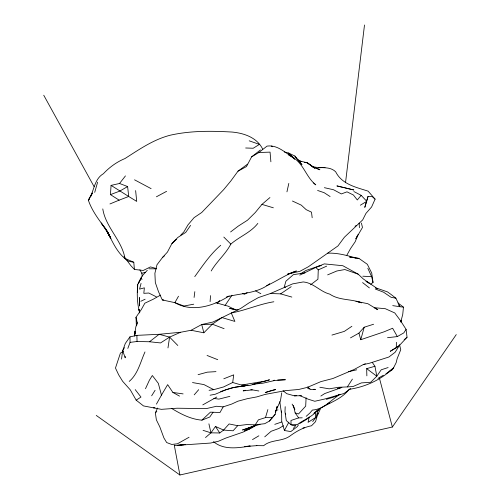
<?xml version="1.0" encoding="UTF-8"?>
<svg xmlns="http://www.w3.org/2000/svg" width="500" height="500" viewBox="0 0 500 500"><rect width="100%" height="100%" fill="white"/><g stroke="black" fill="none" stroke-linecap="round" stroke-linejoin="round"><path stroke-width="0.75" d="M306.1 397.738L305.694 406.138L298.506 413.975L295.163 412.944L293.45 405.406M125.2 356.306L125.219 357.831L122.694 350.763L125.294 343.469L129.963 336.875L136.875 335.363L159.125 334.3L180.569 332.269L191.106 330.269L201.719 324.525L212.931 322.038L240.562 308.525L248.969 302.919L258.406 297.575L270.456 293.506L292.65 283.869L303.238 281.944C313.556 282.844 320.119 291.656 329.756 294.131C339.381 300.65 351.144 298.738 361.538 302.812L355.994 301.281L367.831 303.706L377.775 309.706L374.162 307.688L385.3 308.7L394.75 312.931L400.281 320.363L406.087 329.369L407.044 337.25L399.331 345.544L390.25 351.306L396.312 347.744L396.375 342.3M299.738 275.125L315.856 267.438L318.263 269.869L317.931 279.206L310.538 284.856M285.188 406.675L284.988 411.838L286.294 420.594L291.069 424.744L293.55 425.694L295.844 425.394L293.3 428.525M111.069 185.381L128.706 196.481L119.131 200.15L110.444 194.613L111.069 185.381L119.544 183.481L127.619 186.562L128.706 196.481L136.713 201.4L135.625 190.594M210.1 301.644L210.538 295.613M401.037 322.025L401.156 320.544L400.8 321.9M397.981 302.962L403.45 307.156L402.75 314.375L400.825 321.781M134.406 336.1L135.819 326.95L137.25 322.731L135.994 317.281L141.306 309.556L144.863 303.194L153.231 299.231L160.581 295.087M345.519 182.756L364.5 25M121.556 359.1L122.281 353.306L123.125 351.238M194.088 297.45L194.825 291.669M209.075 390.306L213.756 389.663L223.612 386.931L232.706 382.5L233.706 374.856L223.794 378.787M167.975 347.906L169.594 337.113L180.569 332.269M298.406 424.975L297.256 426.662L290.794 431.594L284.425 430.494L281.725 421.275L281.588 410.962M281.744 392.794L280.431 400.812L275.275 412.094M256.7 445.619L263.606 445.706C270.956 439.475 281.575 441.681 289.55 436.325C296.137 431.444 303.369 427.325 311.512 425.769L315.544 421.656L317.938 413.413M309.206 416.975L308.075 422.325L315.919 417.356L318.206 410.025M136.581 325.731L137.25 322.731M286.944 191.844L288.812 183.425M203.062 430.337L210.956 432.837L219.756 432.969L223.581 430.069L229.1 423.95L237.681 425.694L246.65 424.588L255.25 424.806L264.731 423.7L269.394 421.075L275.106 414.456L277.069 406.556L276.319 408.6M368.038 196.4L364.825 207.269L368.038 196.4L372.231 196.644L375.1 199.144L371.594 206.981L365.962 213.388L362.681 219.906L344.394 237.237L337.956 245.944L308.406 266.725L299.962 271.281L287.875 274.037M141.062 283.387L139.562 289.113L144.381 287.838L143.812 293.337L148.812 293.025L156.406 296.869M406.087 329.369L403.831 332.863L397.344 336.581L392.619 328.244L384.225 331.756L360.769 339.719L364.2 327.219L373.606 324.237M94.712 192.381L97.613 182.169M255.25 424.806L258.4 419.844L265.475 417.6L267.875 409.575M155.981 268.431L150.463 266.919L143.25 270.462L134.406 269.444L133.781 262.25L128.844 261.356C117.194 254.213 112.444 241.281 106.363 229.838C99.431 220.581 92.062 211.163 88.325 200.113C94.338 191.863 93.694 179.369 103.419 173.706C109.494 167.2 116.756 161.938 125.006 158.531C139.319 149.375 153.588 139.444 170.294 135.2C190.538 130.631 211.469 130.863 232.062 132.05C244.069 133.144 257.006 137.544 262.663 149.081M127.825 348.425L130.075 342.375L129.963 336.875M144.981 351.944C140.412 362.062 137.981 373.969 129.213 381.413M358.106 234.488L355.238 241.644L350.538 248.581L346.906 255.119M317.681 414.938L320.438 408.812M145.481 388.725L149.344 380.312L152.338 375.519L158.344 383.394L161.456 395.131L156.425 404.125M90.794 196.45L92.375 193.131M189.05 437.256L177.431 443.794L171.744 444.456L166.681 442.556L163.906 437.938L159.781 426.812L156.369 419.856L155.344 412.769L157.613 408.025M357.431 235.669L355.825 238.837L362.475 227.463L361.406 223.062M141.956 279.675L141.363 277.631L138.344 283.45L141.931 276.188L147.287 270.294M190.581 225.4L185.712 232.425L177.881 237.413L171.912 243.55L167.419 252.106L162.625 257.331L156.969 264.775L154.887 273.319L155.331 282.606L158.55 291.8L162.319 299.95L174.875 302.65L183.894 306.025L193.738 304.2M284.425 430.494L288.837 422.2M260.45 149.931L251.612 156.856L246.475 166.55L238.006 171.169L230.725 181.106L223.663 189.644L201.731 212.488L194.05 217.675L187.969 224.894L183.863 231.894L180.769 235.087M141.363 277.631L137.713 284.387L137.513 292.206L137.713 284.387C136.894 293.881 137.069 303.519 139.706 312.738L138.95 309.344L139.719 312.869M122.694 350.763L124.412 347.656M92.287 193.081L88.325 200.113L89.456 199.506M178.5 296.225L174.875 302.65C192.225 312.756 213.463 306.031 229.213 295.894M223.206 406.8L219.988 412.506L210.45 412.15L201.906 420.15C190.944 419.3 180.894 414.069 171.681 408.45M161.456 395.131L167.644 384.644L172.906 392.463L179.519 396.112M151.656 395.806L155.087 390.281M319.856 387.25L329.181 388.837L338.4 387.306L347.375 386.912L352.413 379.094M257.844 223.4C250.644 232.631 239.488 236.569 230.831 244.094C225.669 254.106 216.806 261.262 211.194 270.963M225 305.556L231.975 295.206M194.756 276.644C202.7 265.675 210.35 254.119 220.706 245.287M213.025 412.287L209.794 416.994L201.906 420.15M96.256 415.425L179.906 475L392.369 427.019L456.256 334.6M205.506 437.562L210.956 432.837L215.475 426.463L223.581 430.069L233.075 430.788L237.681 425.694M312.725 421.569L315.919 417.356L315.125 412.325M119.544 183.481L125.444 175.906M217.244 303.438L219.65 300.494M269.938 197.556L261.956 204.381L255.269 212.531L247.481 220.219L238.231 226.131L230.581 231.962M360.35 205.219L366.769 201.312L361.163 195.35L357.306 199.963L353.394 194.988L346.994 191.844L341.356 193.938L333.581 189.756L324.381 187.681M269.394 421.075L275.106 414.456M194.213 394.831L198.694 389.675M350.487 337.875L358.931 333.131L364.2 327.219M349.288 389.106C341.125 400.244 327.15 403.019 316.544 410.994M191.106 330.269L203.85 332.781L212.306 324.194L221.969 317.575L234.881 321.419L231.281 312.969C245.75 310.312 259.288 304.094 273.844 301.769M308.781 417.3L306.562 419.419L299.794 423.481M171.912 243.55L176.475 239.331M316.575 411.35C311.25 417.369 303.606 419.794 297.294 424.606L291.069 424.744L290.956 420.475L298.681 417.875L302.238 417.825M306.169 416.325L309.85 413.075L312.387 410.069C323.919 409.319 331 399.95 340.069 394.25L333.3 397.238L326.356 399.344M264.731 436.85L271.137 431.287L278.888 428.469L283.369 425.744M404.15 339.738L407.044 337.25M155.344 412.769L156.825 411.587M251.612 156.856L258.906 152.513L267.019 146.113C277.688 144.556 285.275 153.006 293.738 157.912C303.875 164.6 306.394 177.431 315.794 184.85L313.594 183.012M318.4 409.812L313.944 413.331L319 409.656M162.625 257.331L164.338 255.981M130.075 342.375L137.062 341.488L149.512 341.756L159.125 334.3L169.594 337.113L177.812 345.487M388.85 371.519L393.5 367.962L396.169 362.669L397.113 358.744L400.744 349.731L399.525 344.656M370.644 284.237L373.031 282.45L371.737 273.137L367.344 264.306L358.931 258.394L349.731 257.075L358.931 258.394M238.006 171.169L247.575 164.131M396.312 347.744L399.331 345.544L395.138 352.262L388.894 357.013L369.006 363.375L363.275 364.575L354.069 369.519L332.9 378.512L320.931 381.6L307.413 387.356L298.7 389.475L285.444 390.644L265.312 394.369L256.837 396.887L247.362 398.675L237.9 401.2L231.675 404.075L223.1 406.894L216.55 406.262L206.25 408.619L177.075 408.219L161.331 409.344L143.488 405.919L136.175 400.163L130.325 389.906L122.619 381.269L118.663 374.819L115.469 368.044L120.425 353.081L122.969 351.619M350.688 388.638L343.919 393.525L324.538 399.056L314.794 401.269L308.275 399.219L299.856 395.631M317.9 266.831L319.131 265.969L321.306 265.675M270.456 293.506L280.6 293.863L291.175 286.688M351.875 326.3L344.319 331.388L331.938 335.075M247.15 292.575L244.562 294.275L242.387 293.488M255.662 425.425L251.85 427.925L244.562 430.806L250.7 428.356L243.012 432.131L226 438L218.319 441.287L210.594 443.05L174.75 445.506M226.462 296.95C241.069 293.056 257.294 293.6 269.738 283.706M136.175 400.163L140.963 397.062L135.225 389.619M169.594 337.113L160.556 342.931L149.512 341.756M320.844 396.056L324.75 393.55L341.887 387.438L337.381 388.475M385.95 373.744L392.194 369.819L393.5 367.962C381.481 379.506 365.769 386.869 349.319 389.306M300.769 273.644L306.006 270.438L319.131 265.969M252.488 439.606L258.869 435.812M127.619 186.562L119.681 191.144L110.444 194.613M378.013 378.344L383.325 375.275M216.8 397.025L202.775 404.894M156.406 196.794L166.6 191.337M266.706 285.688C276.812 281.144 285.906 274.581 296.381 270.981L287.444 274.256M355 226.206L356.3 225.531M254.812 425.688L246.588 428.8L251 427.519L242.481 429.994L254.812 425.688L247.656 429.025L255.831 425.125M140.8 301.275L145.119 299.225M318.263 269.869L326.662 266.15M327.631 274.875L336.819 270.994L344.85 269.544L358.125 274.15L363.338 278.981L376.606 288.144L387.444 291.875L391.037 294.444L395.887 298.188L399.925 306.712L403.45 307.156M315.856 267.438L324.288 263.888L342.831 265.719L358.125 274.15M109.95 203.956L119.131 200.15M363.275 364.575L365.381 363.794M220.656 391.581L231.756 387.881L247.9 385.206M274.769 424.363L281.619 422.019M388.125 367.544L381.206 369.8L376.806 376.206L370.712 382.269L361.369 382.9L353.1 386.512L347.375 386.912M272.481 390.213L265.25 392.525L275.581 389.606L273.2 389.981M251.137 427.062L260.056 424.3M241.556 385.062L249.638 385.469L269.488 379.806L265.338 381.056L241.556 385.062L232.706 382.5M366.669 368.65L374.931 366.269L376.806 376.206L366.669 368.65L366.863 375.844M198.094 374.681L207.294 372.163L215.981 371.637M245.444 390.269L243.181 390.875L252.312 389.875L258.856 390.988M229.881 396.35L218.912 399.106L213.85 398.462M348.469 371.694L356.719 369.8M139.9 269.8L141.775 273.212L145.588 272.362M210.094 395.219L215.25 394.25L225.881 389.744L235.512 387.056L243.2 386.25L247.756 385.262M243.2 386.25L247.488 385.325M275.712 410.369L277.994 409.888M254.006 383.956L259.212 382.95M304.956 272.925L293.387 274.637L285.919 281.181L284.219 287.219L285.7 287.175M302.994 427.962L304.494 427.756M185.525 444.481L177.787 445.331L185.525 444.481L183.056 444.756M327.675 403.344L329.812 403.075M273.231 380.419L274.7 380.238M387.512 337.706L397.344 336.581M252.512 384.312L262.844 383.212L274.619 380.506L285.4 379.731L277.712 380.006M244.919 446.5L250.162 446.044C238.106 447.962 223.612 450.281 213.506 441.637M256.856 445.637L244.919 446.544M153.419 407.856L154.9 407.738M375.1 199.144L368.144 191.163C356.019 187.231 341.944 184.381 335.656 171.769C329.144 165.512 320.006 169.025 312.331 166.462M318.387 167.8L325.056 167.481M258.906 152.513L270.056 152.125L270.887 161.775M283.075 390.731L286.762 393.694L294.312 395.812L296.394 395.744M327.713 253.175C337.262 252.75 346.725 255.35 355.844 257.969M294.312 395.812L301.675 395.725M162.319 299.95L163.794 299.944M148.969 268.8L156.594 268.806M265.475 417.6L272.331 417.694M245.656 147.988L253.194 148.25L259.425 144.394L249.213 140.825M362.837 276.2L371.637 276.688L373.031 282.45M307.288 162.806L314.675 168.156L307.288 162.806L313.412 167.056L319.875 169.762L312.262 166.581M307.669 388.619L310 388.862M313.881 389.263L315.438 389.425L310.269 389.45L307.794 386.844M250.769 389.712L252.312 389.875M304.725 162.463L307.7 162.844L300.106 161.094M304.475 162.438L306.581 162.712M172.906 392.463L183.1 393.9M392.738 305.631L399.925 306.712L398.612 305.025M192.506 382.562L203.925 384.581L213.756 389.663M395.887 298.188L391.087 297.3L383.544 292.2L375.319 289.019M238.169 310L229.6 308.325L233.081 309.256M215.95 302.744L228.156 306.188L235.4 309.856M299.938 161.275L301.381 161.606L297.4 159.431L294.875 156.056L288.669 153.056L284.369 152.012M344.406 187.712L336.894 185.912L353.806 189.981L345.131 187.887M280.6 293.863L291.844 297.075M261.956 204.381L273.356 207.8M317.6 190.456L324.156 192.7L330.1 196.55M224.1 328.675L212.306 324.194L201.719 324.525L203.85 332.781M207.062 355.456L217.744 359.694M312.188 166.544L313.412 167.056M133.781 262.25L124.981 258.431C121.894 240.219 105.581 227.206 102.788 208.906M292.431 201.025L301.281 205.138L306.181 209.656L311.494 212.169L312.175 217.738M375.581 287.944L377.537 288.85M271.331 146.069L272.688 146.75M151.119 188.65L134.544 179.819M353.894 191.55L361.163 195.35M255.6 290.912L260.837 293.681M365.938 281.363L369.3 283.2L366.388 281.537M288.544 154.981L293.738 157.912L294.637 159.05M362.594 282.594L369.394 287.906M223.812 237.069L230.831 244.094M293.331 158.019L288.669 153.056L293.738 157.912L294.45 159.188M134.406 269.444L130.919 265.725L124.006 256.556M297.4 159.431L301.956 164.737L294.875 156.056M374.931 366.269L372.306 362.444M295.163 412.944L298.681 417.875M215.475 426.463L219.756 432.969M110.812 238.312L106.175 229.938L110.812 238.312L106.194 230.319L101.213 223.006L106.363 229.838L110.456 237.344M43.744 95.231L94.075 186.606M292.125 404.106L294.913 409.319M367.831 268.275L371.637 276.688M108.456 233.456L109.625 236.331L108.075 232.544M358.931 333.131L360.769 339.719M379.412 378.119L392.369 427.019M208.906 423.837L210.956 432.837M279.794 401.65L281.363 412.463M141.775 273.212L142.356 276.281M174.25 445.075L179.906 475M135.269 333.425L134.963 331.175L134.987 335.2M285.587 413.194L285.675 414.644M359.162 223.094L359.4 227.731M135.994 317.281L136.381 325.719M136.875 335.363L137.062 341.488M139.412 297.681L139.45 305.875L139.412 297.681"/></g></svg>
